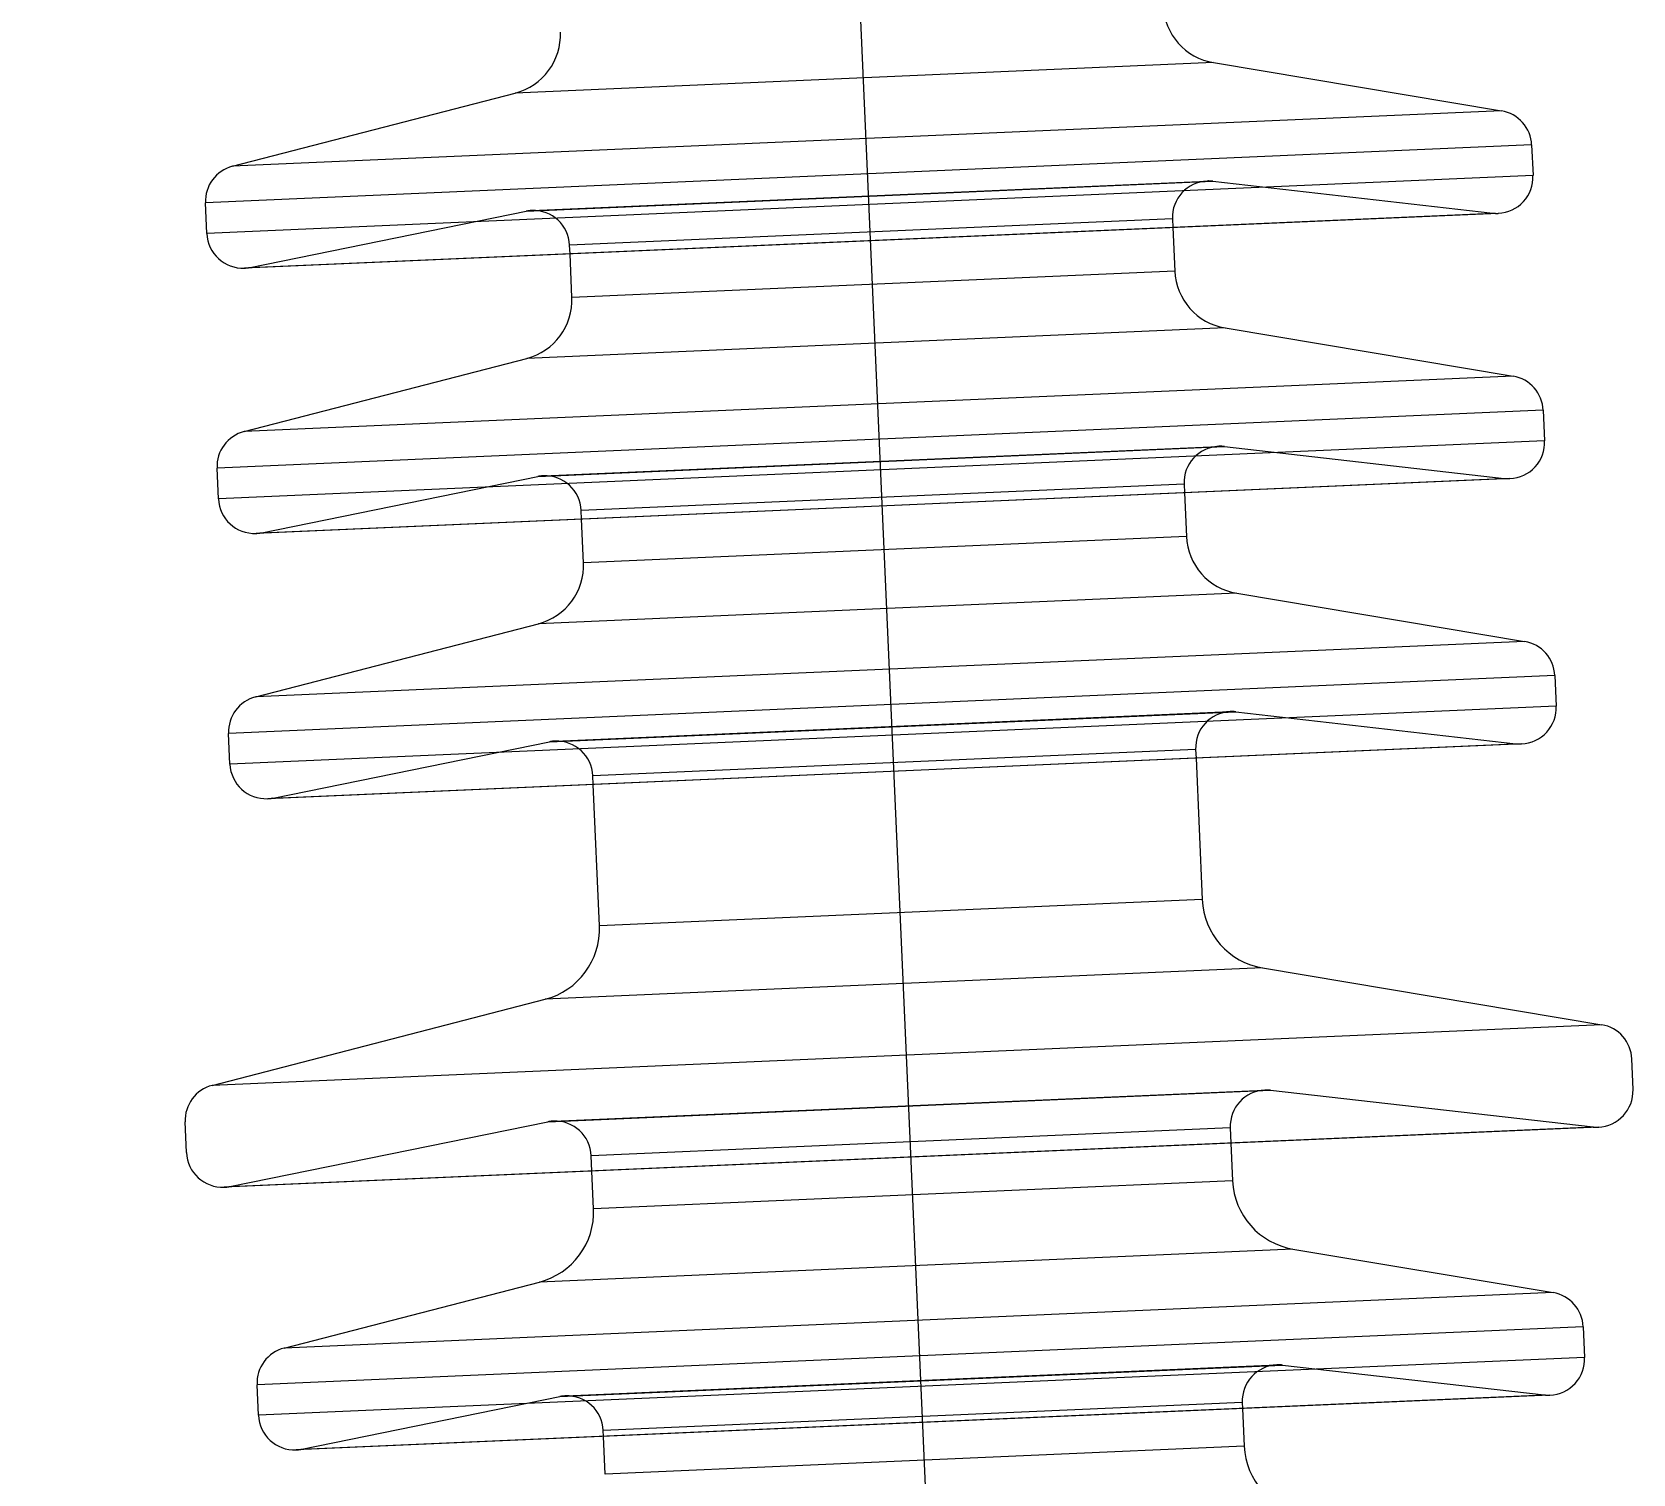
# Model space of a CAD drawing. Header units: millimetres. Extents: x 89051 to 218395, y -330386 to -125649.
# Drawn here: x 90356.5 to 90489.2, y -132565.4 to -132445.9 of the extents above; entities that cross this region are included whole.
import ezdxf

# ---------------------------------------------------------------- set-up
doc = ezdxf.new("R2010")
doc.units = ezdxf.units.MM
doc.header["$LTSCALE"] = 13
for name, pattern in [('ACAD_ISO04W100', [30, 24, -3, 0, -3]), ('CENTER', [50.8, 31.75, -6.35, 6.35, -6.35]), ('HIDDEN', [9.525, 6.35, -3.175])]:
    doc.linetypes.add(name, pattern=pattern)
doc.layers.get('0').update_dxf_attribs({"color": 1, "linetype": 'CENTER'})
doc.layers.add('标注、文本', color=3, linetype='Continuous', lineweight=25)
doc.styles.get("Standard").update_dxf_attribs({"font": 'gbenor.shx', "bigfont": 'gbcbig.shx'})
doc.dimstyles.new('1-15', dxfattribs={"dimscale": 20, "dimtxt": 3.5, "dimasz": 2, "dimexe": 1.5, "dimexo": 0.5, "dimgap": 0.5, "dimtad": 1, "dimtoh": 1, "dimdec": 1, "dimdsep": 46, "dimtxsty": 'Standard', "dimcen": 2.5, "dimclrd": 3, "dimclre": 3, "dimclrt": 3, "dimadec": 0, "dimazin": 2, "dimtfac": 1, "dimtdec": 1, "dimtmove": 0, "dimatfit": 2, "dimfxl": 1, "dimarcsym": 0})

# ---------------------------------------------------------------- blocks, each defined once
blk = doc.blocks.new('125506')
at = {"color": 8, "linetype": 'Continuous', "lineweight": 15}
for p, q in [((72085.82, -123563.845), (72047.681, -123569.885)), ((72101.925, -123564.689), (72032.624, -123575.665)), ((72103.796, -123566.373), (72031.366, -123577.845)), ((72104.061, -123568.044), (72031.63, -123579.516)), ((72084.996, -123575.523), (72052.073, -123580.738)), ((72088.114, -123578.331), (72049.975, -123584.371)), ((72104.22, -123579.175), (72034.919, -123590.151)), ((72106.09, -123580.859), (72033.66, -123592.331)), ((72106.355, -123582.53), (72033.925, -123594.002)), ((72087.29, -123590.009), (72054.367, -123595.224)), ((72090.408, -123592.817), (72052.27, -123598.857)), ((72106.514, -123593.661), (72037.213, -123604.637)), ((72108.385, -123595.345), (72035.954, -123606.817)), ((72108.65, -123597.016), (72036.219, -123608.488)), ((72090.432, -123609.847), (72057.509, -123615.062)), ((72094.174, -123613.216), (72054.992, -123619.422)), ((72113.144, -123614.21), (72037.258, -123626.229)), ((72093.859, -123625.087), (72058.96, -123630.614)), ((72112.146, -123629.218), (72042.845, -123640.194)), ((72097.6, -123628.455), (72056.443, -123634.974)), ((72114.016, -123630.902), (72041.586, -123642.374)), ((72114.281, -123632.573), (72041.851, -123644.045)), ((72096.153, -123639.573), (72061.255, -123645.1))]:
    blk.add_line(p, q, dxfattribs=at)
at = {"color": 7, "linetype": 'Continuous', "lineweight": 15}
for p, q in [((72085.82, -123563.845), (72101.925, -123564.689)), ((72103.796, -123566.373), (72104.061, -123568.044)), ((72032.624, -123575.665), (72047.681, -123569.885)), ((72102.398, -123570.333), (72033.919, -123581.179)), ((72084.62, -123573.148), (72084.996, -123575.523)), ((72031.63, -123579.516), (72031.366, -123577.845)), ((72052.073, -123580.738), (72051.697, -123578.363)), ((72088.114, -123578.331), (72104.22, -123579.175)), ((72106.09, -123580.859), (72106.355, -123582.53)), ((72034.919, -123590.151), (72049.975, -123584.371)), ((72104.693, -123584.819), (72036.213, -123595.665)), ((72086.914, -123587.634), (72087.29, -123590.009)), ((72033.925, -123594.002), (72033.66, -123592.331)), ((72054.367, -123595.224), (72053.991, -123592.849)), ((72090.408, -123592.817), (72106.514, -123593.661)), ((72108.385, -123595.345), (72108.65, -123597.016)), ((72037.213, -123604.637), (72052.27, -123598.857)), ((72106.987, -123599.305), (72038.507, -123610.151)), ((72089.209, -123602.121), (72090.432, -123609.847)), ((72036.219, -123608.488), (72035.954, -123606.817)), ((72057.509, -123615.062), (72056.286, -123607.335)), ((72094.174, -123613.216), (72113.144, -123614.21)), ((72115.265, -123617.575), (72115.007, -123615.902)), ((72037.258, -123626.229), (72054.992, -123619.422)), ((72113.617, -123619.854), (72038.552, -123631.743)), ((72093.534, -123623.035), (72093.859, -123625.087)), ((72036.264, -123630.08), (72035.999, -123628.409)), ((72058.96, -123630.614), (72058.635, -123628.562)), ((72097.6, -123628.455), (72112.146, -123629.218)), ((72114.016, -123630.902), (72114.281, -123632.573)), ((72042.845, -123640.194), (72056.443, -123634.974)), ((72112.619, -123634.862), (72044.139, -123645.708)), ((72095.828, -123637.521), (72096.153, -123639.573)), ((72041.851, -123644.045), (72041.586, -123642.374)), ((72061.255, -123645.1), (72060.93, -123643.048))]:
    blk.add_line(p, q, dxfattribs=at)
at = {"color": 7, "linetype": 'HIDDEN', "lineweight": 0}
for p, q in [((72034.224, -123581.105), (72102.085, -123570.357)), ((72049.028, -123576.295), (72086.52, -123570.357)), ((72049.333, -123576.222), (72086.207, -123570.382)), ((72086.52, -123570.357), (72102.085, -123570.357)), ((72084.544, -123572.67), (72051.621, -123577.885)), ((72084.544, -123572.67), (72084.62, -123573.148)), ((72034.224, -123581.105), (72049.028, -123576.295)), ((72051.697, -123578.363), (72051.621, -123577.885)), ((72036.518, -123595.592), (72104.38, -123584.843)), ((72051.322, -123590.781), (72088.814, -123584.843)), ((72051.627, -123590.708), (72088.501, -123584.868)), ((72088.814, -123584.843), (72104.38, -123584.843)), ((72086.839, -123587.156), (72053.916, -123592.371)), ((72086.839, -123587.156), (72086.914, -123587.634)), ((72036.518, -123595.592), (72051.322, -123590.781)), ((72053.991, -123592.849), (72053.916, -123592.371)), ((72038.812, -123610.078), (72106.674, -123599.329)), ((72053.617, -123605.267), (72091.108, -123599.329)), ((72053.922, -123605.194), (72090.795, -123599.354)), ((72091.108, -123599.329), (72106.674, -123599.329)), ((72089.133, -123601.642), (72056.21, -123606.857)), ((72089.133, -123601.642), (72089.209, -123602.121)), ((72038.812, -123610.078), (72053.617, -123605.267)), ((72056.286, -123607.335), (72056.21, -123606.857)), ((72038.857, -123631.67), (72113.304, -123619.879)), ((72055.908, -123626.13), (72095.375, -123619.879)), ((72056.213, -123626.056), (72095.063, -123619.903)), ((72095.375, -123619.879), (72113.304, -123619.879)), ((72093.4, -123622.191), (72058.502, -123627.719)), ((72093.4, -123622.191), (72093.534, -123623.035)), ((72038.857, -123631.67), (72055.908, -123626.13)), ((72058.635, -123628.562), (72058.502, -123627.719)), ((72044.444, -123645.634), (72112.306, -123634.886)), ((72058.285, -123641.137), (72097.752, -123634.886)), ((72058.59, -123641.064), (72097.439, -123634.911)), ((72097.752, -123634.886), (72112.306, -123634.886)), ((72095.777, -123637.199), (72060.879, -123642.726)), ((72095.777, -123637.199), (72095.828, -123637.521)), ((72044.444, -123645.634), (72058.285, -123641.137)), ((72060.93, -123643.048), (72060.879, -123642.726))]:
    blk.add_line(p, q, dxfattribs=at)
at = {"color": 7, "linetype": 'Continuous', "lineweight": 15}
for centre, radius, start, end in [((72085.994, -123560.516), 3.333, 189, 267), ((72101.821, -123566.686), 2, 9, 87), ((72046.486, -123566.773), 3.333, 291, 9), ((72102.085, -123568.357), 2, 279, 9), ((72033.341, -123577.532), 2, 111, 189), ((72088.288, -123575.002), 3.333, 189, 267), ((72033.606, -123579.203), 2, 189, 279), ((72104.115, -123581.172), 2, 9, 87), ((72048.781, -123581.259), 3.333, 291, 9), ((72104.38, -123582.843), 2, 279, 9), ((72035.635, -123592.018), 2, 111, 189), ((72090.583, -123589.488), 3.333, 189, 267), ((72106.409, -123595.658), 2, 9, 87), ((72035.9, -123593.689), 2, 189, 279), ((72051.075, -123595.745), 3.333, 291, 9), ((72106.674, -123597.329), 2, 279, 9), ((72037.93, -123606.504), 2, 111, 189), ((72038.194, -123608.175), 2, 189, 279), ((72094.383, -123609.221), 4, 189, 267), ((72113.031, -123616.207), 2, 8.75634, 86.75634), ((72053.559, -123615.687), 4, 291, 9), ((72113.288, -123617.879), 2, 278.75634, 8.75634), ((72097.809, -123624.461), 4, 189, 267), ((72037.975, -123628.096), 2, 111, 189), ((72112.041, -123631.215), 2, 9, 87), ((72038.239, -123629.768), 2, 189, 279), ((72055.009, -123631.24), 4, 291, 9), ((72112.306, -123632.886), 2, 279, 9), ((72100.104, -123638.947), 4, 189, 267), ((72043.561, -123642.061), 2, 111, 189), ((72043.826, -123643.732), 2, 189, 279)]:
    blk.add_arc(centre, radius, start, end, dxfattribs=at)
at = {"color": 7, "linetype": 'HIDDEN', "lineweight": 0}
for centre, start, end in [((72086.52, -123572.357), 99, 189), ((72086.52, -123572.357), 90, 99), ((72102.085, -123568.357), 270, 279), ((72049.646, -123578.197), 99, 108), ((72049.646, -123578.197), 9, 99), ((72033.606, -123579.203), 279, 288), ((72088.814, -123586.843), 99, 189), ((72088.814, -123586.843), 90, 99), ((72104.38, -123582.843), 270, 279), ((72051.94, -123592.683), 99, 108), ((72051.94, -123592.683), 9, 99), ((72035.9, -123593.689), 279, 288), ((72091.108, -123601.329), 99, 189), ((72091.108, -123601.329), 90, 99), ((72106.674, -123597.329), 270, 279), ((72054.235, -123607.17), 99, 108), ((72054.235, -123607.17), 9, 99), ((72038.194, -123608.175), 279, 288), ((72095.375, -123621.879), 99, 189), ((72095.375, -123621.879), 90, 99), ((72113.288, -123617.879), 269.75634, 278.75634), ((72113.304, -123617.879), 270, 279), ((72056.526, -123628.032), 99, 108), ((72056.526, -123628.032), 9, 99), ((72038.239, -123629.768), 279, 288), ((72097.752, -123636.886), 99, 189), ((72097.752, -123636.886), 90, 99), ((72112.306, -123632.886), 270, 279), ((72058.903, -123643.039), 99, 108), ((72058.903, -123643.039), 9, 99), ((72043.826, -123643.732), 279, 288)]:
    blk.add_arc(centre, 2, start, end, dxfattribs=at)
at = {"layer": '标注、文本', "color": 1, "linetype": 'ACAD_ISO04W100', "lineweight": 15}
blk.add_line((72088.908, -123706.762), (72056.329, -123501.572), dxfattribs=at)
blk = doc.blocks.new('*D566')
at = {"layer": 'Defpoints', "color": 0, "transparency": 16777216}
for p in [(89907.54, -132350.35), (90434.58, -132350.35), (90205.53, -133473.99)]:
    blk.add_point(p, dxfattribs=at)
at = {"layer": '标注、文本', "color": 3, "lineweight": -2, "transparency": 16777216}
for p, q in [((90424.58, -132350.35), (89877.54, -132350.35)), ((89907.54, -133433.99), (89907.54, -132390.35)), ((90195.53, -133473.99), (89877.54, -133473.99))]:
    blk.add_line(p, q, dxfattribs=at)
at = {"layer": '标注、文本', "color": 3, "transparency": 16777216}
for points in [[(89900.87, -132390.35), (89914.21, -132390.35), (89907.54, -132350.35)], [(89900.87, -133433.99), (89914.21, -133433.99), (89907.54, -133473.99)]]:
    blk.add_solid(points, dxfattribs=at)
at = {"layer": '标注、文本', "color": 3, "transparency": 16777216, "insert": (89862.54, -132912.17), "char_height": 70, "attachment_point": 5, "rotation": 90}
blk.add_mtext('1170', dxfattribs=at)

msp = doc.modelspace()

# ---------------------------------------------------------------- block references
at = {"layer": '标注、文本', "xscale": 1.5, "yscale": 1.5, "zscale": 1.5, "rotation": 353.4999999999999}
msp.add_blockref('125506', (4002.47, 63946.39), dxfattribs=at)

# ---------------------------------------------------------------- dimensions: what is measured, and where the dimension line sits
at = {"layer": '标注、文本'}
dim = msp.add_linear_dim(base=(89907.54, -132350.35), p1=(90205.53, -133473.99), p2=(90434.58, -132350.35), angle=90, text='1170', dimstyle='1-15', dxfattribs=at)
dim.commit()
dim.dimension.update_dxf_attribs({"geometry": '*D566', "text_midpoint": (89862.54, -132912.17)})

doc.saveas('drawing.dxf')
